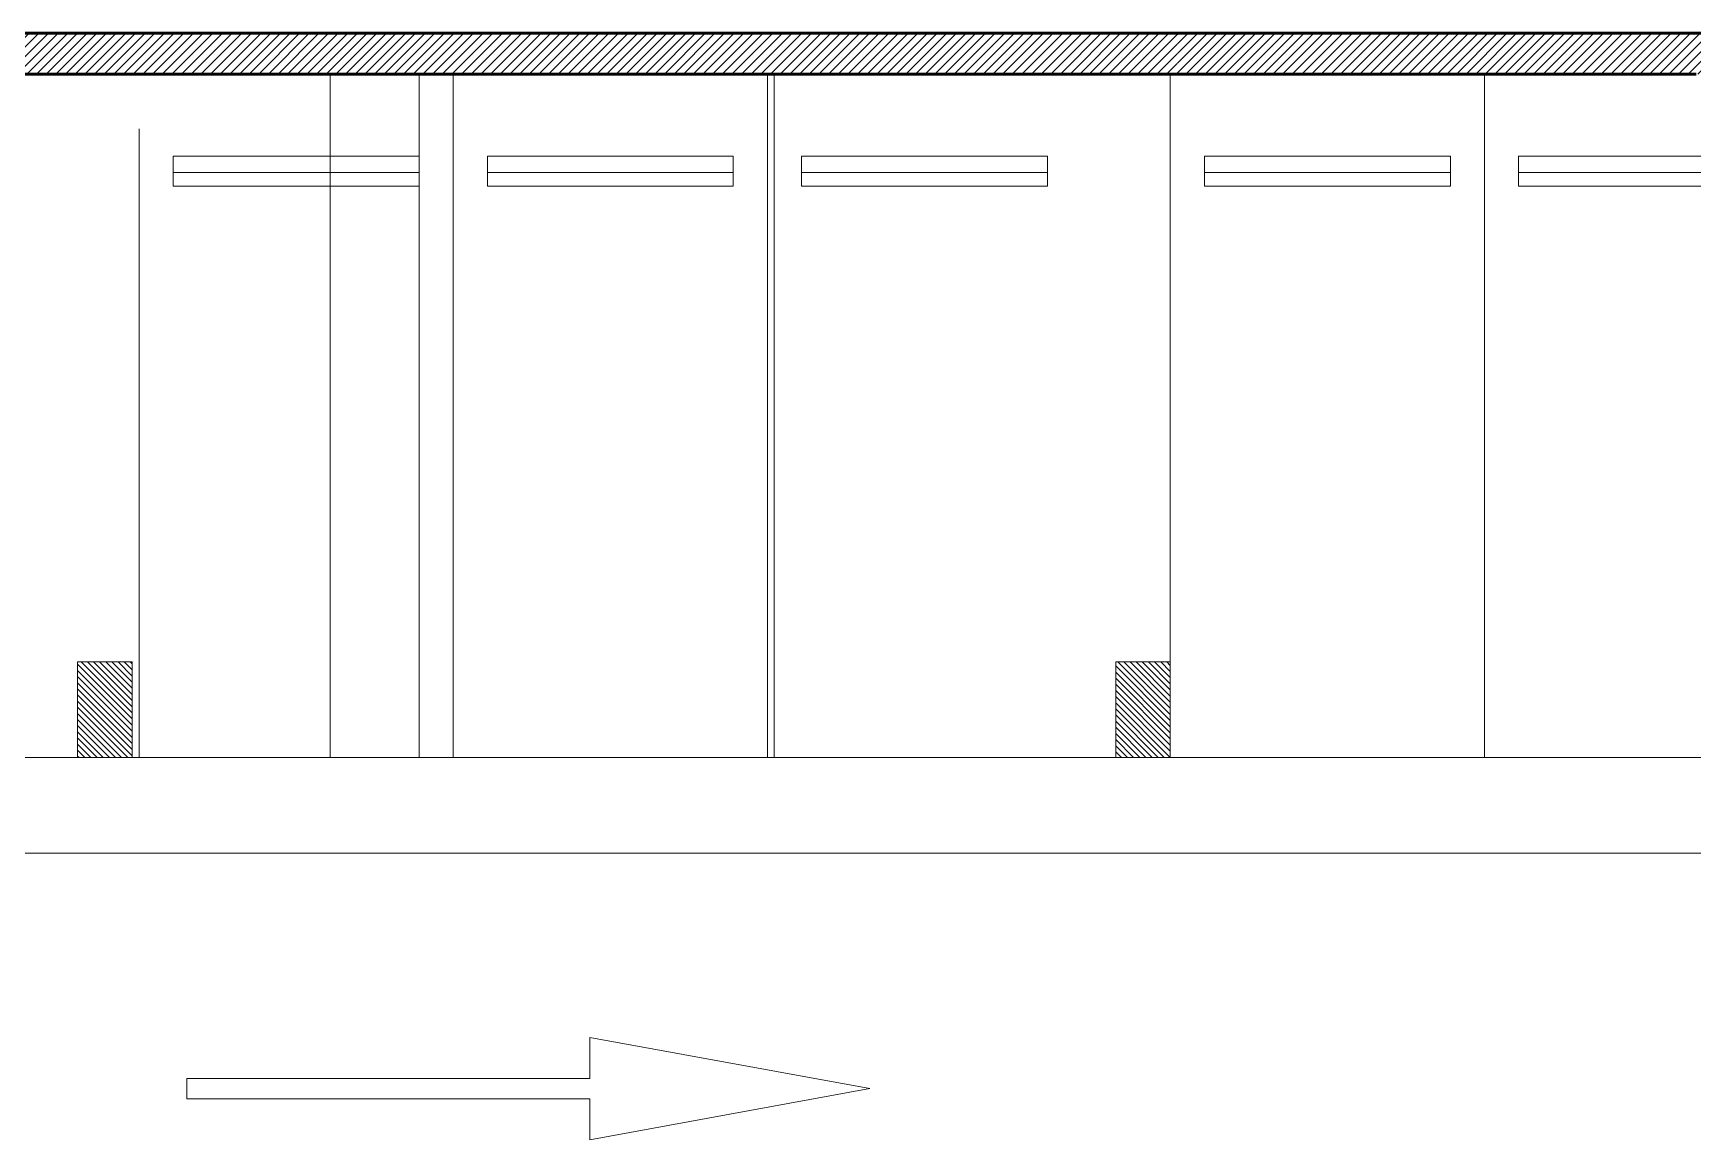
# Model space of a CAD drawing. Header units: millimetres. Extents: x -967280 to 3852, y 2833 to 1955156.
# Drawn here: x -952671 to -940521, y 455019 to 463116 of the extents above; entities that cross this region are included whole.
import ezdxf

# ---------------------------------------------------------------- set-up
doc = ezdxf.new("R2010")
doc.units = ezdxf.units.MM
doc.header["$LTSCALE"] = 1000
doc.linetypes.add('HRZN_Line-Ptrn-Sold', pattern=[9144001.0, 9144000.0, -1])
for name, color, linetype, lineweight in [('A-COLS', 8, 'HRZN_Line-Ptrn-Sold', 18), ('A-CONTOUR', 3, 'Continuous', 13), ('A-DIM', 7, 'Continuous', 13), ('A-FLOR-PATT', 1, 'Continuous', 13), ('A-TONE', 40, 'HRZN_Line-Ptrn-Sold', 35), ('A-WALL', 8, 'HRZN_Line-Ptrn-Sold', 50), ('C-PKNG', 1, 'Continuous', 13)]:
    doc.layers.add(name, color=color, linetype=linetype, lineweight=lineweight)
doc.layers.add('ARCH', color=8, linetype='Continuous')
doc.layers.add('S - col hach', color=1, linetype='Continuous')
pattern_1 = [(135, (168406.875, -346239.72), (-22.4506403, -22.4506403), [])]

# ---------------------------------------------------------------- blocks, each defined once
blk = doc.blocks.new('Direction Arrows - Straight - Direction Arrow - Straight-3735802-BASEMENT 03 FLOOR FFL')
at = {"layer": 'A-CONTOUR'}
for p, q in [((-77, 5000), (-452, 2950)), ((298, 2950), (-77, 5000)), ((-452, 2950), (-152, 2950)), ((-152, 2950), (-152, 0)), ((-2, 0), (-2, 2950)), ((-2, 2950), (298, 2950)), ((-152, 0), (-2, 0))]:
    blk.add_line(p, q, dxfattribs=at)
blk = doc.blocks.new('A$C9b85c5ad')
at = {"layer": 'A-FLOR-PATT', "color": 5}
blk.add_line((47335, 3200), (-100, 3200), dxfattribs=at)
blk = doc.blocks.new('A$Ce698b90d')
at = {"layer": 'A-TONE', "linetype": 'Continuous', "lineweight": 13}
h = blk.add_hatch(dxfattribs=at)
h.set_pattern_fill('FP_1', color=4, style=0, pattern_type=2)
h.set_pattern_definition([(45, (6650, -35800), (-35.35534, 35.35534), [])])
h.paths.add_polyline_path([(52050, -300), (53637.3, -300), (53637.3, 0), (52550, 0), (52050, -10.7)])
h.paths.add_polyline_path([(300, -300), (14950, -300), (14950, 0), (300, 0)])
h.paths.add_polyline_path([(52050, -300), (52050, 0), (45350, 0), (45350, -300), (49473.5, -300)])
h.paths.add_polyline_path([(14950, -300), (22552.3, -300), (22552.3, 0), (14950, 0), (14950, -264)])
h.paths.add_polyline_path([(45350, -300), (45350, 0), (41050, 0), (41050, -300), (43246, -300)])
h.paths.add_polyline_path([(22550, -300), (26349.3, -300), (26349.3, 0), (22550, 0), (22550, -212.8)])
h.paths.add_polyline_path([(26350, -300), (33957.3, -300), (33957.3, 0), (26350, 0), (26350, -187.2)])
h.paths.add_polyline_path([(41050, -300), (41050, 0), (33950, 0), (33950, -300), (40132.2, -300)])
at = {"layer": 'S - col hach'}
h = blk.add_hatch(dxfattribs=at)
h.set_pattern_fill('ANSI31', color=4, scale=10, angle=90)
h.set_pattern_definition(pattern_1)
h.paths.add_polyline_path([(14900, -4600), (14500, -4600), (14500, -5300), (14900, -5300)])
h = blk.add_hatch(dxfattribs=at)
h.set_pattern_fill('ANSI31', color=4, scale=10, angle=90)
h.set_pattern_definition(pattern_1)
h.paths.add_polyline_path([(22500, -4600), (22100, -4600), (22100, -5300), (22500, -5300)])
at = {"layer": 'A-COLS', "color": 4}
for points in [[(14900, -4600), (14500, -4600), (14500, -5300), (14900, -5300)], [(22500, -4600), (22100, -4600), (22100, -5300), (22500, -5300)]]:
    blk.add_lwpolyline(points, close=True, dxfattribs=at)
at = {"layer": 'A-FLOR-PATT', "color": 4}
for p, q in [((500, 0), (53935, 0)), ((16350, -300), (16350, -5300)), ((17000, -5300), (17000, -300)), ((19600, -300), (19600, -5300)), ((14400, -5300), (14950, -5300)), ((21850, -5300), (22800, -5300)), ((25100, -5300), (26550, -5300))]:
    blk.add_line(p, q, dxfattribs=at)
at = {"layer": 'A-WALL', "color": 4}
for p, q in [((52550, 0), (0, 0)), ((9600, -300), (14950, -300)), ((14950, -300), (22550, -300)), ((22550, -300), (26350, -300))]:
    blk.add_line(p, q, dxfattribs=at)
at = {"layer": 'C-PKNG', "color": 4}
for p, q in [((17250, -300), (17250, -5300)), ((17250, -300), (17250, -5300)), ((17250, -5300), (17250, -300)), ((19550, -5300), (19550, -300)), ((19550, -300), (19550, -5300)), ((19550, -300), (19550, -5300)), ((22500, -300), (22500, -5300)), ((24800, -300), (24800, -5300)), ((14950, -700), (14950, -5300)), ((15200, -1020), (15200, -900)), ((15200, -900), (17000, -900)), ((17000, -900), (17000, -1020)), ((17500, -1020), (17500, -900)), ((17500, -900), (19300, -900)), ((19300, -900), (19300, -1020)), ((19800, -1020), (19800, -900)), ((19800, -900), (21600, -900)), ((21600, -900), (21600, -1020)), ((22750, -1020), (22750, -900)), ((22750, -900), (24550, -900)), ((24550, -900), (24550, -1020)), ((25050, -1020), (25050, -900)), ((25050, -900), (26850, -900)), ((15200, -1120), (15200, -1020)), ((15200, -1020), (17000, -1020)), ((17000, -1020), (17000, -1120)), ((17500, -1120), (17500, -1020)), ((17500, -1020), (19300, -1020)), ((19300, -1020), (19300, -1120)), ((19800, -1120), (19800, -1020)), ((19800, -1020), (21600, -1020)), ((21600, -1020), (21600, -1120)), ((22750, -1120), (22750, -1020)), ((22750, -1020), (24550, -1020)), ((24550, -1020), (24550, -1120)), ((25050, -1120), (25050, -1020)), ((25050, -1020), (26850, -1020)), ((15200, -1120), (17000, -1120)), ((17500, -1120), (19300, -1120)), ((19800, -1120), (21600, -1120)), ((22750, -1120), (24550, -1120)), ((25050, -1120), (26850, -1120)), ((12100, -5300), (14400, -5300)), ((14950, -5300), (17250, -5300)), ((17250, -5300), (19550, -5300)), ((19550, -5300), (21850, -5300)), ((22500, -5300), (24800, -5300)), ((24800, -5300), (27100, -5300))]:
    blk.add_line(p, q, dxfattribs=at)
at = {"layer": 'A-CONTOUR', "color": 4, "rotation": 269.9999999999998}
blk.add_blockref('Direction Arrows - Straight - Direction Arrow - Straight-3735802-BASEMENT 03 FLOOR FFL', (15300, -7800), dxfattribs=at)
at = {"layer": 'A-DIM', "color": 4}
blk.add_blockref('A$C9b85c5ad', (6100, -9200), dxfattribs=at)

msp = doc.modelspace()

# ---------------------------------------------------------------- block references
at = {"layer": 'ARCH', "lineweight": 106, "ltscale": 30}
msp.add_blockref('A$Ce698b90d', (-966846.1, 463116.2), dxfattribs=at)

doc.saveas('drawing.dxf')
